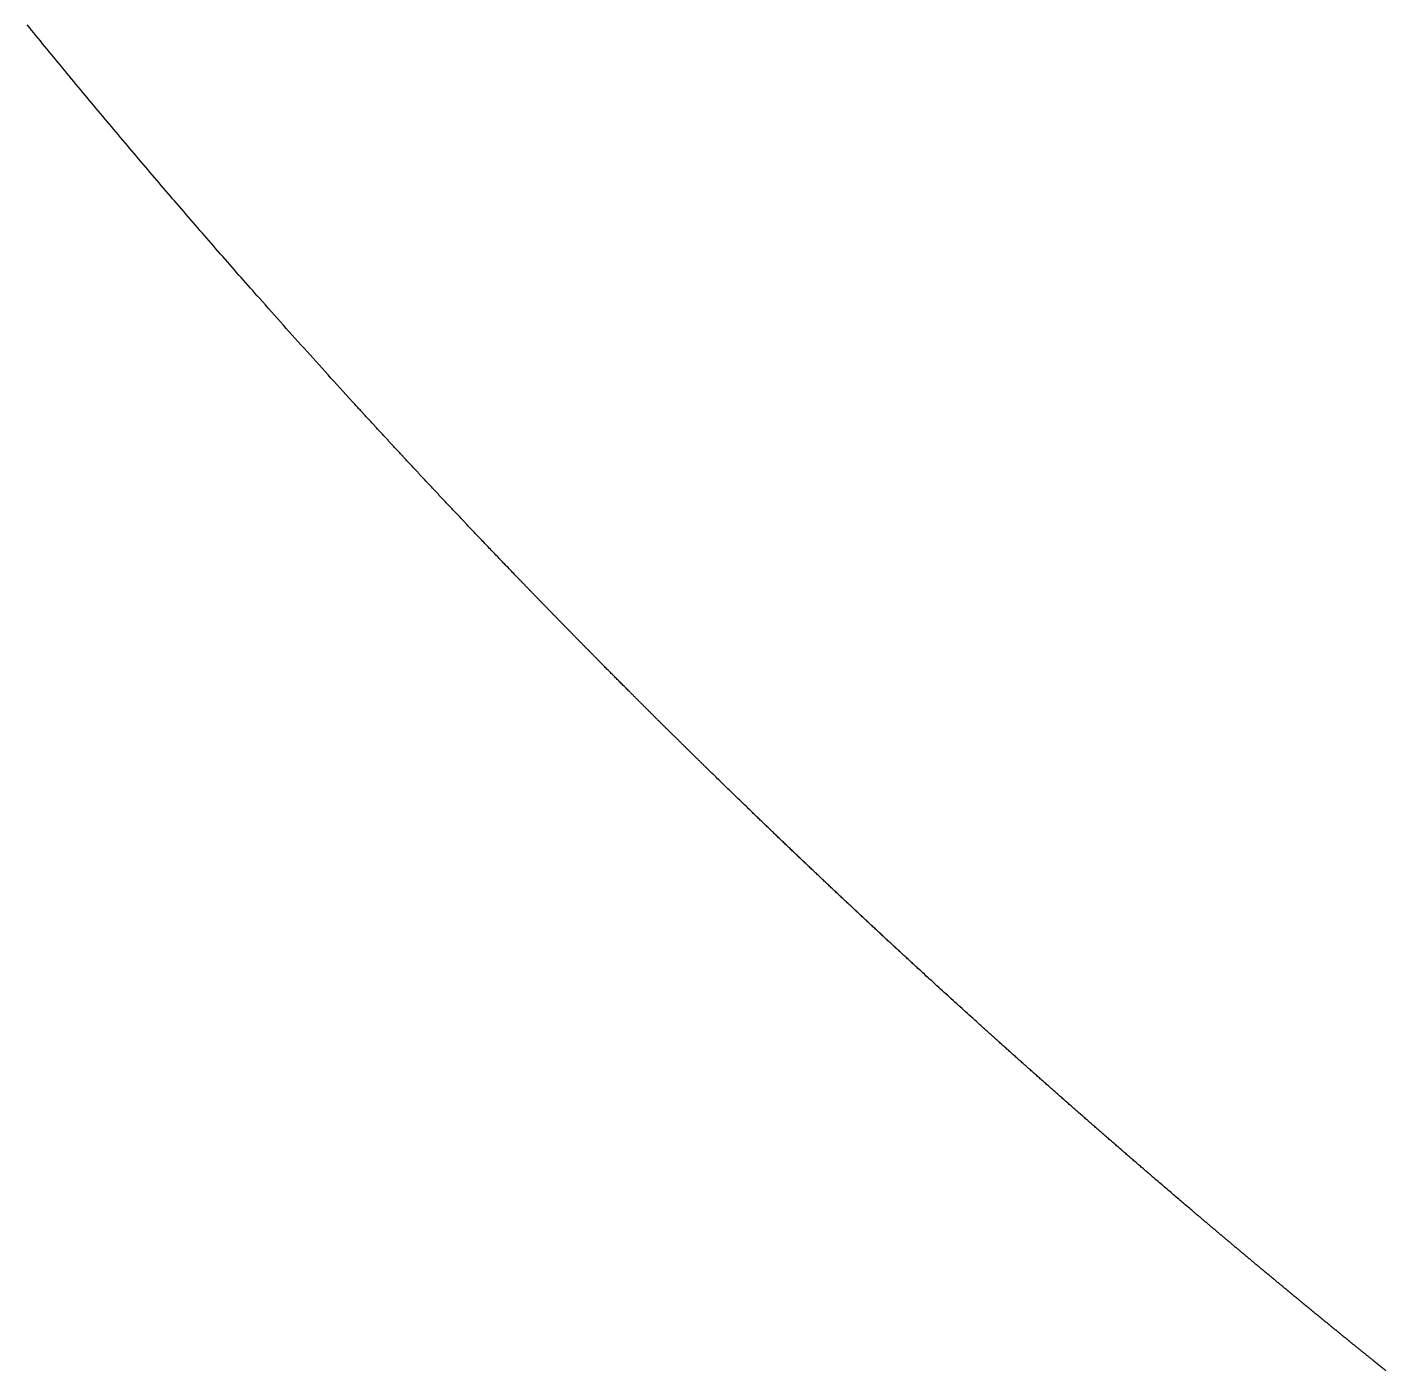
# Model space of a CAD drawing. Header units: millimetres. Extents: x 0 to 2438, y 0 to 1219.
# Drawn here: x 766.053 to 770.296, y 82.233 to 86.429 of the extents above; entities that cross this region are included whole.
import ezdxf

# ---------------------------------------------------------------- set-up
doc = ezdxf.new("R2010")
doc.units = ezdxf.units.MM
doc.layers.add('CUT', color=7, linetype='Continuous')

msp = doc.modelspace()

# ---------------------------------------------------------------- linework, layer by layer
at = {"layer": 'CUT'}
msp.add_lwpolyline([(770.2963, 82.2331), (770.2956, 82.2338), (770.2948, 82.2344), (770.2941, 82.235), (770.2933, 82.2356), (770.2925, 82.2362), (770.2918, 82.2368), (770.291, 82.2374), (770.2903, 82.238), (770.2895, 82.2386), (770.2887, 82.2392), (770.288, 82.2399), (770.2872, 82.2405), (770.2865, 82.2411), (770.2857, 82.2417), (770.285, 82.2423), (770.2842, 82.2429), (770.2834, 82.2435), (770.2827, 82.2441), (770.2819, 82.2447), (770.2812, 82.2454), (770.2804, 82.246), (770.2796, 82.2466), (770.2789, 82.2472), (770.2781, 82.2478), (770.2774, 82.2484), (770.2766, 82.249), (770.2758, 82.2496), (770.2751, 82.2502), (770.2743, 82.2509), (770.2736, 82.2515), (770.2728, 82.2521), (770.2721, 82.2527), (770.2713, 82.2533), (770.2705, 82.2539), (770.2698, 82.2545), (770.269, 82.2551), (770.2683, 82.2558), (770.2675, 82.2564), (770.2667, 82.257), (770.266, 82.2576), (770.2652, 82.2582), (770.2645, 82.2588), (770.2637, 82.2594), (770.2629, 82.26), (770.2622, 82.2606), (770.2614, 82.2612), (770.2607, 82.2619), (770.2599, 82.2625), (770.2592, 82.2631), (770.2584, 82.2637), (770.2576, 82.2644), (770.2568, 82.265), (770.2561, 82.2655), (770.2556, 82.266), (770.255, 82.2665), (770.2542, 82.2671), (770.2531, 82.268), (770.2516, 82.2692), (770.2498, 82.2707), (770.2477, 82.2723), (770.2457, 82.2739), (770.2438, 82.2755), (770.242, 82.277), (770.2402, 82.2784), (770.2384, 82.2799), (770.2366, 82.2814), (770.2347, 82.2828), (770.2329, 82.2843), (770.231, 82.2858), (770.2292, 82.2873), (770.2273, 82.2888), (770.2255, 82.2903), (770.2236, 82.2918), (770.2218, 82.2933), (770.22, 82.2948), (770.2181, 82.2963), (770.2163, 82.2978), (770.2144, 82.2993), (770.2126, 82.3008), (770.2108, 82.3022), (770.2089, 82.3037), (770.2071, 82.3052), (770.2053, 82.3067), (770.2035, 82.3081), (770.2016, 82.3097), (770.1996, 82.3113), (770.1977, 82.3129), (770.1958, 82.3143), (770.1942, 82.3157), (770.1929, 82.3167), (770.1918, 82.3176), (770.1909, 82.3184), (770.1899, 82.3192), (770.1889, 82.32), (770.1878, 82.3209), (770.1867, 82.3218), (770.1856, 82.3227), (770.1845, 82.3236), (770.1834, 82.3244), (770.1823, 82.3253), (770.1813, 82.3262), (770.1802, 82.3271), (770.1791, 82.3279), (770.178, 82.3288), (770.1769, 82.3297), (770.1759, 82.3306), (770.1748, 82.3315), (770.1737, 82.3323), (770.1726, 82.3332), (770.1715, 82.3341), (770.1705, 82.335), (770.1694, 82.3358), (770.1683, 82.3367), (770.1672, 82.3376), (770.1661, 82.3385), (770.1651, 82.3394), (770.164, 82.3402), (770.1629, 82.3411), (770.1618, 82.342), (770.1607, 82.3429), (770.1597, 82.3438), (770.1586, 82.3446), (770.1575, 82.3455), (770.1564, 82.3464), (770.1553, 82.3473), (770.1543, 82.3482), (770.1532, 82.349), (770.1521, 82.3499), (770.151, 82.3508), (770.1499, 82.3517), (770.1489, 82.3526), (770.1478, 82.3534), (770.1467, 82.3543), (770.1456, 82.3552), (770.1445, 82.3561), (770.1435, 82.357), (770.1424, 82.3578), (770.1413, 82.3587), (770.1402, 82.3596), (770.1391, 82.3605), (770.1381, 82.3614), (770.137, 82.3622), (770.1359, 82.3631), (770.1348, 82.364), (770.1337, 82.3649), (770.1327, 82.3658), (770.1316, 82.3666), (770.1305, 82.3675), (770.1294, 82.3684), (770.1284, 82.3693), (770.1273, 82.3702), (770.1262, 82.371), (770.1251, 82.3719), (770.124, 82.3728), (770.123, 82.3737), (770.1219, 82.3746), (770.1208, 82.3755), (770.1197, 82.3763), (770.1186, 82.3772), (770.1176, 82.3781), (770.1165, 82.379), (770.1154, 82.3799), (770.1143, 82.3807), (770.1132, 82.3816), (770.1122, 82.3825), (770.1111, 82.3834), (770.11, 82.3843), (770.1089, 82.3851), (770.1079, 82.386), (770.1068, 82.3869), (770.1057, 82.3878), (770.1046, 82.3887), (770.1036, 82.3896), (770.1025, 82.3904), (770.1014, 82.3913), (770.1003, 82.3922), (770.0992, 82.3931), (770.0982, 82.394), (770.0971, 82.3949), (770.096, 82.3957), (770.0949, 82.3966), (770.0939, 82.3975), (770.0928, 82.3984), (770.0917, 82.3993), (770.0906, 82.4001), (770.0895, 82.401), (770.0885, 82.4019), (770.0874, 82.4028), (770.0863, 82.4037), (770.0852, 82.4046), (770.0842, 82.4054), (770.0831, 82.4063), (770.082, 82.4072), (770.0809, 82.4081), (770.0798, 82.409), (770.0788, 82.4099), (770.0777, 82.4107), (770.0766, 82.4116), (770.0755, 82.4125), (770.0745, 82.4134), (770.0734, 82.4143), (770.0723, 82.4152), (770.0712, 82.416), (770.0702, 82.4169), (770.0691, 82.4178), (770.068, 82.4187), (770.0669, 82.4196), (770.0658, 82.4205), (770.0648, 82.4214), (770.0637, 82.4222), (770.0626, 82.4231), (770.0615, 82.424), (770.0605, 82.4249), (770.0594, 82.4258), (770.0583, 82.4267), (770.0572, 82.4275), (770.0562, 82.4284), (770.0551, 82.4293), (770.054, 82.4302), (770.0529, 82.4311), (770.0518, 82.432), (770.0508, 82.4329), (770.0497, 82.4337), (770.0486, 82.4346), (770.0475, 82.4355), (770.0465, 82.4364), (770.0454, 82.4373), (770.0443, 82.4382), (770.0432, 82.439), (770.0422, 82.4399), (770.0411, 82.4408), (770.04, 82.4417), (770.0389, 82.4426), (770.0379, 82.4435), (770.0368, 82.4444), (770.0357, 82.4452), (770.0346, 82.4461), (770.0335, 82.447), (770.0325, 82.4479), (770.0314, 82.4488), (770.0303, 82.4497), (770.0293, 82.4506), (770.0282, 82.4514), (770.0271, 82.4523), (770.026, 82.4532), (770.0249, 82.4541), (770.0239, 82.455), (770.0228, 82.4559), (770.0217, 82.4568), (770.0207, 82.4576), (770.0196, 82.4585), (770.0185, 82.4594), (770.0174, 82.4603), (770.0164, 82.4612), (770.0153, 82.4621), (770.0142, 82.463), (770.0131, 82.4639), (770.0121, 82.4647), (770.011, 82.4656), (770.0099, 82.4665), (770.0088, 82.4674), (770.0078, 82.4683), (770.0067, 82.4692), (770.0056, 82.4701), (770.0045, 82.471), (770.0034, 82.4718), (770.0024, 82.4727), (770.0013, 82.4736), (770.0002, 82.4745), (769.9992, 82.4754), (769.9981, 82.4763), (769.997, 82.4771), (769.9959, 82.4781), (769.9948, 82.479), (769.9937, 82.4799), (769.9926, 82.4808), (769.9916, 82.4816), (769.9908, 82.4823), (769.9899, 82.4831), (769.9888, 82.484), (769.9873, 82.4852), (769.9854, 82.4867), (769.9832, 82.4886), (769.9808, 82.4906), (769.9783, 82.4926), (769.976, 82.4946), (769.9737, 82.4964), (769.9715, 82.4983), (769.9693, 82.5001), (769.9671, 82.5019), (769.9648, 82.5038), (769.9626, 82.5057), (769.9603, 82.5076), (769.958, 82.5094), (769.9558, 82.5113), (769.9535, 82.5132), (769.9513, 82.515), (769.949, 82.5169), (769.9468, 82.5188), (769.9445, 82.5206), (769.9423, 82.5225), (769.94, 82.5244), (769.9377, 82.5263), (769.9355, 82.5281), (769.9333, 82.53), (769.9311, 82.5318), (769.9288, 82.5336), (769.9266, 82.5355), (769.9242, 82.5375), (769.9218, 82.5395), (769.9194, 82.5415), (769.9172, 82.5434), (769.9152, 82.545), (769.9137, 82.5462), (769.9126, 82.5472), (769.9115, 82.548), (769.9105, 82.5489), (769.9094, 82.5498), (769.9083, 82.5508), (769.907, 82.5518), (769.9058, 82.5528), (769.9046, 82.5538), (769.9034, 82.5548), (769.9023, 82.5558), (769.9011, 82.5567), (769.8999, 82.5577), (769.8988, 82.5587), (769.8976, 82.5597), (769.8964, 82.5607), (769.8952, 82.5616), (769.894, 82.5626), (769.8929, 82.5636), (769.8917, 82.5646), (769.8905, 82.5656), (769.8893, 82.5666), (769.8881, 82.5675), (769.887, 82.5685), (769.8858, 82.5695), (769.8846, 82.5705), (769.8834, 82.5715), (769.8823, 82.5724), (769.8811, 82.5734), (769.8799, 82.5744), (769.8787, 82.5754), (769.8776, 82.5764), (769.8764, 82.5774), (769.8752, 82.5783), (769.874, 82.5793), (769.8728, 82.5803), (769.8717, 82.5813), (769.8705, 82.5823), (769.8693, 82.5833), (769.8681, 82.5842), (769.867, 82.5852), (769.8658, 82.5862), (769.8646, 82.5872), (769.8634, 82.5882), (769.8623, 82.5892), (769.8611, 82.5901), (769.8599, 82.5911), (769.8587, 82.5921), (769.8575, 82.5931), (769.8564, 82.5941), (769.8552, 82.5951), (769.854, 82.5961), (769.8528, 82.597), (769.8517, 82.598), (769.8505, 82.599), (769.8493, 82.6), (769.8481, 82.601), (769.847, 82.602), (769.8458, 82.6029), (769.8446, 82.6039), (769.8434, 82.6049), (769.8423, 82.6059), (769.8411, 82.6069), (769.8399, 82.6079), (769.8387, 82.6089), (769.8376, 82.6098), (769.8364, 82.6108), (769.8352, 82.6118), (769.834, 82.6128), (769.8329, 82.6138), (769.8317, 82.6148), (769.8305, 82.6158), (769.8293, 82.6167), (769.8282, 82.6177), (769.827, 82.6187), (769.8258, 82.6197), (769.8246, 82.6207), (769.8235, 82.6217), (769.8223, 82.6227), (769.8211, 82.6236), (769.8199, 82.6246), (769.8188, 82.6256), (769.8176, 82.6266), (769.8164, 82.6276), (769.8152, 82.6286), (769.8141, 82.6296), (769.8129, 82.6305), (769.8117, 82.6315), (769.8105, 82.6325), (769.8093, 82.6335), (769.8082, 82.6345), (769.807, 82.6355), (769.8058, 82.6365), (769.8047, 82.6375), (769.8035, 82.6384), (769.8023, 82.6394), (769.8011, 82.6404), (769.8, 82.6414), (769.7988, 82.6424), (769.7976, 82.6434), (769.7964, 82.6444), (769.7953, 82.6454), (769.7941, 82.6463), (769.7929, 82.6473), (769.7917, 82.6483), (769.7906, 82.6493), (769.7894, 82.6503), (769.7882, 82.6513), (769.787, 82.6523), (769.7859, 82.6533), (769.7847, 82.6542), (769.7835, 82.6552), (769.7823, 82.6562), (769.7812, 82.6572), (769.78, 82.6582), (769.7788, 82.6592), (769.7776, 82.6602), (769.7765, 82.6612), (769.7753, 82.6622), (769.7741, 82.6631), (769.773, 82.6641), (769.7718, 82.6651), (769.7706, 82.6661), (769.7694, 82.6671), (769.7683, 82.6681), (769.7671, 82.6691), (769.7659, 82.6701), (769.7648, 82.6711), (769.7636, 82.672), (769.7624, 82.673), (769.7612, 82.674), (769.7601, 82.675), (769.7589, 82.676), (769.7577, 82.677), (769.7565, 82.678), (769.7554, 82.679), (769.7542, 82.68), (769.753, 82.681), (769.7518, 82.6819), (769.7507, 82.6829), (769.7495, 82.6839), (769.7483, 82.6849), (769.7472, 82.6859), (769.746, 82.6869), (769.7448, 82.6879), (769.7436, 82.6889), (769.7425, 82.6899), (769.7413, 82.6909), (769.7401, 82.6919), (769.739, 82.6928), (769.7378, 82.6938), (769.7366, 82.6948), (769.7354, 82.6958), (769.7343, 82.6968), (769.7331, 82.6978), (769.7319, 82.6988), (769.7308, 82.6998), (769.7296, 82.7008), (769.7284, 82.7018), (769.7272, 82.7028), (769.7261, 82.7037), (769.7249, 82.7047), (769.7237, 82.7057), (769.7226, 82.7067), (769.7214, 82.7077), (769.7202, 82.7087), (769.719, 82.7097), (769.7179, 82.7107), (769.7167, 82.7117), (769.7155, 82.7127), (769.7144, 82.7137), (769.7132, 82.7147), (769.712, 82.7156), (769.7109, 82.7166), (769.7097, 82.7176), (769.7085, 82.7186), (769.7073, 82.7196), (769.7061, 82.7206), (769.705, 82.7216), (769.7038, 82.7226), (769.7027, 82.7236), (769.7015, 82.7245), (769.7004, 82.7255), (769.6991, 82.7266), (769.6978, 82.7277), (769.6966, 82.7288), (769.6954, 82.7298), (769.6945, 82.7305), (769.6938, 82.7311), (769.693, 82.7318), (769.6918, 82.7328), (769.6898, 82.7345), (769.6866, 82.7372), (769.6826, 82.7406), (769.6781, 82.7444), (769.6736, 82.7483), (769.6693, 82.7519), (769.6653, 82.7554), (769.6613, 82.7587), (769.6574, 82.762), (769.6535, 82.7654), (769.6494, 82.7689), (769.6454, 82.7723), (769.6413, 82.7758), (769.6372, 82.7793), (769.6332, 82.7827), (769.6292, 82.7861), (769.6251, 82.7896), (769.6211, 82.793), (769.6171, 82.7965), (769.613, 82.7999), (769.609, 82.8034), (769.605, 82.8068), (769.6009, 82.8103), (769.5969, 82.8138), (769.5929, 82.8172), (769.5889, 82.8206), (769.5849, 82.824), (769.5809, 82.8275), (769.5768, 82.831), (769.5725, 82.8346), (769.5683, 82.8382), (769.5643, 82.8417), (769.5607, 82.8448), (769.5574, 82.8476), (769.5546, 82.8501), (769.5519, 82.8524), (769.5492, 82.8547), (769.5464, 82.857), (769.5436, 82.8595), (769.5407, 82.862), (769.5378, 82.8645), (769.5349, 82.867), (769.532, 82.8695), (769.5292, 82.8719), (769.5263, 82.8744), (769.5235, 82.8768), (769.5206, 82.8793), (769.5178, 82.8817), (769.5149, 82.8842), (769.5121, 82.8867), (769.5092, 82.8891), (769.5063, 82.8916), (769.5035, 82.8941), (769.5006, 82.8965), (769.4978, 82.899), (769.4949, 82.9015), (769.4921, 82.9039), (769.4892, 82.9064), (769.4864, 82.9089), (769.4835, 82.9113), (769.4807, 82.9138), (769.4778, 82.9163), (769.475, 82.9187), (769.4721, 82.9212), (769.4693, 82.9237), (769.4664, 82.9262), (769.4636, 82.9286), (769.4607, 82.9311), (769.4579, 82.9336), (769.455, 82.936), (769.4522, 82.9385), (769.4493, 82.941), (769.4465, 82.9435), (769.4436, 82.9459), (769.4408, 82.9484), (769.4379, 82.9509), (769.4351, 82.9534), (769.4322, 82.9558), (769.4294, 82.9583), (769.4265, 82.9608), (769.4237, 82.9633), (769.4208, 82.9657), (769.418, 82.9682), (769.4152, 82.9707), (769.4123, 82.9732), (769.4095, 82.9756), (769.4066, 82.9781), (769.4038, 82.9806), (769.4009, 82.9831), (769.3981, 82.9856), (769.3952, 82.988), (769.3924, 82.9905), (769.3896, 82.993), (769.3867, 82.9955), (769.3839, 82.998), (769.381, 83.0004), (769.3782, 83.0029), (769.3754, 83.0054), (769.3725, 83.0079), (769.3697, 83.0104), (769.3668, 83.0129), (769.364, 83.0153), (769.3612, 83.0178), (769.3583, 83.0203), (769.3555, 83.0228), (769.3526, 83.0253), (769.3498, 83.0278), (769.347, 83.0302), (769.3441, 83.0327), (769.3413, 83.0352), (769.3385, 83.0377), (769.3356, 83.0402), (769.3328, 83.0427), (769.3299, 83.0452), (769.3271, 83.0477), (769.3243, 83.0501), (769.3214, 83.0526), (769.3186, 83.0551), (769.3158, 83.0576), (769.3129, 83.0601), (769.3101, 83.0626), (769.3073, 83.0651), (769.3044, 83.0676), (769.3016, 83.0701), (769.2988, 83.0726), (769.2959, 83.0751), (769.2931, 83.0775), (769.2903, 83.08), (769.2875, 83.0825), (769.2846, 83.085), (769.2818, 83.0875), (769.279, 83.09), (769.2761, 83.0925), (769.2733, 83.095), (769.2705, 83.0975), (769.2676, 83.1), (769.2648, 83.1025), (769.262, 83.105), (769.2592, 83.1075), (769.2563, 83.11), (769.2535, 83.1125), (769.2507, 83.115), (769.2479, 83.1175), (769.245, 83.12), (769.2422, 83.1225), (769.2394, 83.125), (769.2366, 83.1275), (769.2337, 83.13), (769.2309, 83.1325), (769.2281, 83.135), (769.2253, 83.1375), (769.2224, 83.14), (769.2196, 83.1425), (769.2168, 83.145), (769.214, 83.1475), (769.2111, 83.15), (769.2083, 83.1525), (769.2055, 83.155), (769.2027, 83.1575), (769.1999, 83.16), (769.197, 83.1625), (769.1942, 83.165), (769.1914, 83.1675), (769.1886, 83.17), (769.1858, 83.1725), (769.1829, 83.175), (769.1801, 83.1775), (769.1773, 83.1801), (769.1745, 83.1826), (769.1717, 83.1851), (769.1689, 83.1876), (769.166, 83.1901), (769.1632, 83.1926), (769.1604, 83.1951), (769.1576, 83.1976), (769.1548, 83.2001), (769.152, 83.2026), (769.1491, 83.2052), (769.1463, 83.2077), (769.1435, 83.2102), (769.1407, 83.2127), (769.1379, 83.2152), (769.1351, 83.2177), (769.1322, 83.2202), (769.1294, 83.2227), (769.1266, 83.2253), (769.1238, 83.2278), (769.121, 83.2303), (769.1182, 83.2328), (769.1154, 83.2353), (769.1126, 83.2378), (769.1098, 83.2403), (769.107, 83.2429), (769.1041, 83.2454), (769.1013, 83.2479), (769.0985, 83.2504), (769.0957, 83.2529), (769.0929, 83.2555), (769.0901, 83.258), (769.0873, 83.2605), (769.0845, 83.263), (769.0817, 83.2655), (769.0789, 83.2681), (769.0761, 83.2706), (769.0733, 83.2731), (769.0705, 83.2756), (769.0677, 83.2781), (769.0648, 83.2807), (769.062, 83.2832), (769.0592, 83.2857), (769.0564, 83.2882), (769.0536, 83.2908), (769.0508, 83.2933), (769.048, 83.2958), (769.0453, 83.2983), (769.0425, 83.3008), (769.0396, 83.3034), (769.0367, 83.306), (769.0338, 83.3086), (769.031, 83.3112), (769.0284, 83.3135), (769.0261, 83.3156), (769.0237, 83.3177), (769.0209, 83.3203), (769.0172, 83.3236), (769.0125, 83.3279), (769.0069, 83.3329), (769.0009, 83.3384), (768.9948, 83.3439), (768.989, 83.3491), (768.9833, 83.3542), (768.9779, 83.3592), (768.9724, 83.3641), (768.9669, 83.3692), (768.9613, 83.3742), (768.9556, 83.3793), (768.95, 83.3845), (768.9444, 83.3896), (768.9388, 83.3946), (768.9332, 83.3997), (768.9277, 83.4048), (768.9221, 83.4099), (768.9165, 83.4149), (768.9109, 83.42), (768.9053, 83.4252), (768.8997, 83.4303), (768.8941, 83.4354), (768.8885, 83.4405), (768.883, 83.4455), (768.8776, 83.4505), (768.8721, 83.4555), (768.8665, 83.4606), (768.8607, 83.4659), (768.8547, 83.4715), (768.8487, 83.477), (768.8432, 83.482), (768.8385, 83.4864), (768.8348, 83.4897), (768.832, 83.4923), (768.8296, 83.4945), (768.8273, 83.4966), (768.8247, 83.499), (768.822, 83.5015), (768.8191, 83.5042), (768.8162, 83.5068), (768.8133, 83.5095), (768.8105, 83.512), (768.8078, 83.5146), (768.805, 83.5171), (768.8023, 83.5196), (768.7995, 83.5222), (768.7967, 83.5248), (768.7939, 83.5274), (768.7911, 83.5299), (768.7884, 83.5325), (768.7856, 83.5351), (768.7828, 83.5376), (768.78, 83.5402), (768.7772, 83.5427), (768.7745, 83.5453), (768.7717, 83.5479), (768.7689, 83.5504), (768.7661, 83.553), (768.7633, 83.5556), (768.7606, 83.5582), (768.7578, 83.5607), (768.755, 83.5633), (768.7522, 83.5659), (768.7495, 83.5684), (768.7467, 83.571), (768.7439, 83.5736), (768.7411, 83.5761), (768.7384, 83.5787), (768.7356, 83.5813), (768.7328, 83.5839), (768.73, 83.5864), (768.7273, 83.589), (768.7245, 83.5916), (768.7217, 83.5942), (768.7189, 83.5967), (768.7162, 83.5993), (768.7134, 83.6019), (768.7106, 83.6045), (768.7079, 83.607), (768.7051, 83.6096), (768.7023, 83.6122), (768.6996, 83.6148), (768.6968, 83.6173), (768.694, 83.6199), (768.6912, 83.6225), (768.6885, 83.6251), (768.6857, 83.6276), (768.6829, 83.6302), (768.6802, 83.6328), (768.6774, 83.6354), (768.6746, 83.638), (768.6719, 83.6405), (768.6691, 83.6431), (768.6663, 83.6457), (768.6636, 83.6483), (768.6608, 83.6509), (768.658, 83.6534), (768.6553, 83.656), (768.6525, 83.6586), (768.6498, 83.6612), (768.647, 83.6638), (768.6442, 83.6664), (768.6415, 83.6689), (768.6387, 83.6715), (768.6359, 83.6741), (768.6332, 83.6767), (768.6304, 83.6793), (768.6277, 83.6819), (768.6249, 83.6845), (768.6221, 83.687), (768.6194, 83.6896), (768.6166, 83.6922), (768.6139, 83.6948), (768.6111, 83.6974), (768.6083, 83.7), (768.6056, 83.7026), (768.6028, 83.7052), (768.6001, 83.7078), (768.5973, 83.7103), (768.5945, 83.7129), (768.5918, 83.7155), (768.589, 83.7181), (768.5863, 83.7207), (768.5835, 83.7233), (768.5808, 83.7259), (768.578, 83.7285), (768.5753, 83.7311), (768.5725, 83.7337), (768.5697, 83.7363), (768.567, 83.7389), (768.5642, 83.7414), (768.5615, 83.744), (768.5587, 83.7466), (768.556, 83.7492), (768.5532, 83.7518), (768.5505, 83.7544), (768.5477, 83.757), (768.545, 83.7596), (768.5422, 83.7622), (768.5395, 83.7648), (768.5367, 83.7674), (768.534, 83.77), (768.5312, 83.7726), (768.5285, 83.7752), (768.5257, 83.7778), (768.523, 83.7804), (768.5202, 83.783), (768.5175, 83.7856), (768.5147, 83.7882), (768.512, 83.7908), (768.5092, 83.7934), (768.5065, 83.796), (768.5037, 83.7986), (768.501, 83.8012), (768.4983, 83.8038), (768.4955, 83.8064), (768.4928, 83.809), (768.49, 83.8116), (768.4873, 83.8142), (768.4845, 83.8168), (768.4818, 83.8194), (768.479, 83.822), (768.4763, 83.8247), (768.4736, 83.8273), (768.4708, 83.8299), (768.4681, 83.8325), (768.4653, 83.8351), (768.4626, 83.8377), (768.4599, 83.8403), (768.4571, 83.8429), (768.4544, 83.8455), (768.4516, 83.8481), (768.4489, 83.8507), (768.4462, 83.8533), (768.4434, 83.8559), (768.4407, 83.8586), (768.4379, 83.8612), (768.4352, 83.8638), (768.4325, 83.8664), (768.4297, 83.869), (768.427, 83.8716), (768.4243, 83.8742), (768.4215, 83.8768), (768.4188, 83.8795), (768.4161, 83.8821), (768.4133, 83.8847), (768.4106, 83.8873), (768.4079, 83.8899), (768.4051, 83.8925), (768.4024, 83.8951), (768.3997, 83.8978), (768.3969, 83.9004), (768.3942, 83.903), (768.3915, 83.9056), (768.3887, 83.9082), (768.386, 83.9108), (768.3833, 83.9135), (768.3805, 83.9161), (768.3778, 83.9187), (768.3751, 83.9213), (768.3723, 83.9239), (768.3696, 83.9266), (768.3669, 83.9292), (768.3641, 83.9318), (768.3614, 83.9344), (768.3587, 83.937), (768.356, 83.9397), (768.3532, 83.9423), (768.3505, 83.9449), (768.3478, 83.9475), (768.3451, 83.9502), (768.3423, 83.9528), (768.3396, 83.9554), (768.3369, 83.958), (768.3342, 83.9606), (768.3314, 83.9633), (768.3287, 83.9659), (768.3259, 83.9686), (768.3232, 83.9712), (768.3205, 83.9738), (768.318, 83.9762), (768.3155, 83.9786), (768.3128, 83.9813), (768.3097, 83.9843), (768.306, 83.9878), (768.302, 83.9917), (768.2978, 83.9958), (768.2935, 83.9999), (768.2894, 84.0039), (768.2853, 84.0078), (768.2813, 84.0117), (768.2774, 84.0155), (768.2734, 84.0194), (768.2693, 84.0233), (768.2653, 84.0272), (768.2612, 84.0311), (768.2572, 84.035), (768.2532, 84.039), (768.2491, 84.0429), (768.2451, 84.0468), (768.2411, 84.0507), (768.2371, 84.0546), (768.2331, 84.0585), (768.229, 84.0624), (768.225, 84.0664), (768.2209, 84.0703), (768.2169, 84.0742), (768.2129, 84.0781), (768.209, 84.0819), (768.2051, 84.0857), (768.2011, 84.0896), (768.1969, 84.0938), (768.1924, 84.0981), (768.188, 84.1025), (768.184, 84.1064), (768.1808, 84.1095), (768.1786, 84.1116), (768.1773, 84.1129), (768.1764, 84.1138), (768.1755, 84.1146), (768.1745, 84.1157), (768.1732, 84.1169), (768.1717, 84.1183), (768.1703, 84.1197), (768.1689, 84.1211), (768.1676, 84.1223), (768.1664, 84.1236), (768.1651, 84.1248), (768.1638, 84.1261), (768.1625, 84.1274), (768.1612, 84.1287), (768.1598, 84.13), (768.1585, 84.1313), (768.1572, 84.1325), (768.1559, 84.1338), (768.1546, 84.1351), (768.1533, 84.1364), (768.152, 84.1377), (768.1507, 84.1389), (768.1494, 84.1402), (768.1481, 84.1415), (768.1468, 84.1428), (768.1455, 84.1441), (768.1441, 84.1454), (768.1428, 84.1466), (768.1415, 84.1479), (768.1402, 84.1492), (768.1389, 84.1505), (768.1376, 84.1518), (768.1363, 84.1531), (768.135, 84.1543), (768.1337, 84.1556), (768.1324, 84.1569), (768.1311, 84.1582), (768.1298, 84.1595), (768.1285, 84.1608), (768.1272, 84.162), (768.1259, 84.1633), (768.1245, 84.1646), (768.1232, 84.1659), (768.1219, 84.1672), (768.1206, 84.1685), (768.1193, 84.1697), (768.118, 84.171), (768.1167, 84.1723), (768.1154, 84.1736), (768.1141, 84.1749), (768.1128, 84.1762), (768.1115, 84.1774), (768.1102, 84.1787), (768.1089, 84.18), (768.1076, 84.1813), (768.1063, 84.1826), (768.105, 84.1839), (768.1037, 84.1852), (768.1024, 84.1864), (768.101, 84.1877), (768.0997, 84.189), (768.0984, 84.1903), (768.0971, 84.1916), (768.0958, 84.1929), (768.0945, 84.1942), (768.0932, 84.1954), (768.0919, 84.1967), (768.0906, 84.198), (768.0893, 84.1993), (768.088, 84.2006), (768.0867, 84.2019), (768.0854, 84.2032), (768.0841, 84.2044), (768.0828, 84.2057), (768.0815, 84.207), (768.0802, 84.2083), (768.0789, 84.2096), (768.0776, 84.2109), (768.0763, 84.2122), (768.075, 84.2135), (768.0737, 84.2147), (768.0724, 84.216), (768.0711, 84.2173), (768.0697, 84.2186), (768.0685, 84.2199), (768.0672, 84.2212), (768.0659, 84.2225), (768.0645, 84.2238), (768.0632, 84.225), (768.0619, 84.2263), (768.0606, 84.2276), (768.0593, 84.2289), (768.058, 84.2302), (768.0567, 84.2315), (768.0554, 84.2328), (768.0541, 84.2341), (768.0528, 84.2353), (768.0515, 84.2366), (768.0502, 84.2379), (768.0489, 84.2392), (768.0476, 84.2405), (768.0463, 84.2418), (768.045, 84.2431), (768.0437, 84.2444), (768.0424, 84.2457), (768.0411, 84.2469), (768.0398, 84.2482), (768.0385, 84.2495), (768.0372, 84.2508), (768.0359, 84.2521), (768.0346, 84.2534), (768.0333, 84.2547), (768.032, 84.256), (768.0307, 84.2573), (768.0294, 84.2586), (768.0281, 84.2598), (768.0268, 84.2611), (768.0255, 84.2624), (768.0242, 84.2637), (768.0229, 84.265), (768.0216, 84.2663), (768.0203, 84.2676), (768.019, 84.2689), (768.0177, 84.2702), (768.0164, 84.2715), (768.0151, 84.2728), (768.0138, 84.274), (768.0125, 84.2753), (768.0112, 84.2766), (768.0099, 84.2779), (768.0086, 84.2792), (768.0073, 84.2805), (768.006, 84.2818), (768.0047, 84.2831), (768.0034, 84.2844), (768.0021, 84.2857), (768.0008, 84.287), (767.9995, 84.2882), (767.9982, 84.2895), (767.9969, 84.2908), (767.9956, 84.2921), (767.9943, 84.2934), (767.993, 84.2947), (767.9917, 84.296), (767.9904, 84.2973), (767.9891, 84.2986), (767.9878, 84.2999), (767.9865, 84.3012), (767.9853, 84.3025), (767.984, 84.3038), (767.9827, 84.305), (767.9814, 84.3063), (767.9801, 84.3076), (767.9788, 84.3089), (767.9775, 84.3102), (767.9762, 84.3115), (767.9749, 84.3128), (767.9736, 84.3141), (767.9723, 84.3154), (767.971, 84.3167), (767.9697, 84.318), (767.9684, 84.3193), (767.9671, 84.3206), (767.9658, 84.3219), (767.9645, 84.3232), (767.9632, 84.3245), (767.9619, 84.3257), (767.9606, 84.327), (767.9593, 84.3283), (767.958, 84.3296), (767.9567, 84.3309), (767.9554, 84.3322), (767.9541, 84.3335), (767.9528, 84.3348), (767.9515, 84.3361), (767.9502, 84.3374), (767.9489, 84.3387), (767.9477, 84.34), (767.9464, 84.3413), (767.9451, 84.3426), (767.9438, 84.3438), (767.9425, 84.3451), (767.9412, 84.3465), (767.9398, 84.3478), (767.9385, 84.3492), (767.9372, 84.3505), (767.936, 84.3517), (767.9349, 84.3527), (767.9339, 84.3538), (767.9325, 84.3551), (767.9308, 84.3568), (767.9286, 84.3591), (767.9259, 84.3618), (767.923, 84.3647), (767.9201, 84.3676), (767.9172, 84.3705), (767.9145, 84.3732), (767.9119, 84.3758), (767.9093, 84.3784), (767.9066, 84.3811), (767.9039, 84.3838), (767.9012, 84.3865), (767.8985, 84.3893), (767.8958, 84.392), (767.8931, 84.3947), (767.8904, 84.3974), (767.8878, 84.4001), (767.8851, 84.4028), (767.8824, 84.4055), (767.8797, 84.4082), (767.877, 84.4109), (767.8743, 84.4136), (767.8716, 84.4163), (767.8689, 84.419), (767.8663, 84.4217), (767.8636, 84.4244), (767.861, 84.427), (767.8583, 84.4297), (767.8555, 84.4326), (767.8526, 84.4355), (767.8497, 84.4384), (767.8471, 84.4411), (767.8448, 84.4434), (767.843, 84.4452), (767.8416, 84.4466), (767.8404, 84.4479), (767.8392, 84.449), (767.8379, 84.4503), (767.8365, 84.4518), (767.8351, 84.4532), (767.8336, 84.4547), (767.8322, 84.4561), (767.8308, 84.4575), (767.8294, 84.4589), (767.8281, 84.4603), (767.8267, 84.4617), (767.8253, 84.4631), (767.8239, 84.4646), (767.8225, 84.466), (767.8211, 84.4674), (767.8197, 84.4688), (767.8183, 84.4702), (767.8169, 84.4716), (767.8155, 84.473), (767.8141, 84.4744), (767.8127, 84.4758), (767.8113, 84.4773), (767.8099, 84.4787), (767.8086, 84.4801), (767.8072, 84.4815), (767.8058, 84.4829), (767.8044, 84.4843), (767.803, 84.4857), (767.8016, 84.4871), (767.8002, 84.4886), (767.7988, 84.49), (767.7974, 84.4914), (767.796, 84.4928), (767.7946, 84.4942), (767.7932, 84.4956), (767.7919, 84.497), (767.7905, 84.4984), (767.7891, 84.4999), (767.7877, 84.5013), (767.7863, 84.5027), (767.7849, 84.5041), (767.7835, 84.5055), (767.7821, 84.5069), (767.7807, 84.5083), (767.7793, 84.5097), (767.7779, 84.5112), (767.7766, 84.5126), (767.7752, 84.514), (767.7738, 84.5154), (767.7724, 84.5168), (767.771, 84.5182), (767.7696, 84.5196), (767.7682, 84.5211), (767.7668, 84.5225), (767.7654, 84.5239), (767.764, 84.5253), (767.7627, 84.5267), (767.7613, 84.5281), (767.7599, 84.5296), (767.7585, 84.531), (767.7571, 84.5324), (767.7557, 84.5338), (767.7543, 84.5352), (767.7529, 84.5366), (767.7516, 84.538), (767.7502, 84.5395), (767.7488, 84.5409), (767.7474, 84.5423), (767.746, 84.5437), (767.7446, 84.5451), (767.7432, 84.5465), (767.7418, 84.548), (767.7405, 84.5494), (767.7391, 84.5508), (767.7377, 84.5522), (767.7363, 84.5536), (767.7349, 84.555), (767.7335, 84.5565), (767.7321, 84.5579), (767.7307, 84.5593), (767.7294, 84.5607), (767.728, 84.5621), (767.7266, 84.5635), (767.7252, 84.565), (767.7238, 84.5664), (767.7224, 84.5678), (767.721, 84.5692), (767.7197, 84.5706), (767.7183, 84.5721), (767.7169, 84.5735), (767.7155, 84.5749), (767.7141, 84.5763), (767.7127, 84.5777), (767.7113, 84.5791), (767.71, 84.5806), (767.7086, 84.582), (767.7072, 84.5834), (767.7058, 84.5848), (767.7044, 84.5862), (767.703, 84.5877), (767.7016, 84.5891), (767.7003, 84.5905), (767.6989, 84.5919), (767.6975, 84.5933), (767.6961, 84.5948), (767.6947, 84.5962), (767.6933, 84.5976), (767.692, 84.599), (767.6906, 84.6004), (767.6892, 84.6019), (767.6878, 84.6033), (767.6864, 84.6047), (767.685, 84.6061), (767.6837, 84.6075), (767.6823, 84.609), (767.6809, 84.6104), (767.6795, 84.6118), (767.6781, 84.6132), (767.6767, 84.6146), (767.6754, 84.6161), (767.674, 84.6175), (767.6726, 84.6189), (767.6712, 84.6203), (767.6698, 84.6217), (767.6684, 84.6232), (767.6671, 84.6246), (767.6657, 84.626), (767.6643, 84.6274), (767.6629, 84.6289), (767.6615, 84.6303), (767.6602, 84.6317), (767.6588, 84.6331), (767.6574, 84.6345), (767.656, 84.636), (767.6546, 84.6374), (767.6533, 84.6388), (767.6519, 84.6402), (767.6505, 84.6417), (767.6491, 84.6431), (767.6477, 84.6445), (767.6463, 84.6459), (767.645, 84.6473), (767.6436, 84.6488), (767.6422, 84.6502), (767.6408, 84.6516), (767.6394, 84.653), (767.6381, 84.6545), (767.6367, 84.6559), (767.6353, 84.6573), (767.6339, 84.6587), (767.6325, 84.6602), (767.6312, 84.6616), (767.6298, 84.663), (767.6284, 84.6644), (767.627, 84.6659), (767.6257, 84.6673), (767.6243, 84.6687), (767.6229, 84.6701), (767.6215, 84.6716), (767.6201, 84.673), (767.6188, 84.6744), (767.6174, 84.6758), (767.616, 84.6773), (767.6146, 84.6787), (767.6132, 84.6801), (767.6119, 84.6815), (767.6105, 84.683), (767.6091, 84.6844), (767.6077, 84.6858), (767.6064, 84.6872), (767.605, 84.6887), (767.6036, 84.6901), (767.6022, 84.6915), (767.6008, 84.6929), (767.5995, 84.6944), (767.5981, 84.6958), (767.5967, 84.6972), (767.5953, 84.6987), (767.594, 84.7001), (767.5926, 84.7015), (767.5913, 84.7029), (767.5898, 84.7044), (767.5883, 84.7059), (767.5869, 84.7074), (767.5855, 84.7088), (767.5843, 84.7101), (767.5833, 84.7111), (767.5822, 84.7122), (767.5808, 84.7137), (767.5788, 84.7158), (767.576, 84.7187), (767.5726, 84.7223), (767.5688, 84.7262), (767.565, 84.7301), (767.5614, 84.7339), (767.5579, 84.7375), (767.5546, 84.741), (767.5512, 84.7445), (767.5478, 84.748), (767.5444, 84.7516), (767.5409, 84.7552), (767.5374, 84.7588), (767.534, 84.7624), (767.5305, 84.766), (767.5271, 84.7696), (767.5237, 84.7732), (767.5202, 84.7768), (767.5168, 84.7804), (767.5133, 84.784), (767.5099, 84.7876), (767.5064, 84.7912), (767.503, 84.7948), (767.4995, 84.7984), (767.4961, 84.802), (767.4928, 84.8055), (767.4894, 84.809), (767.4859, 84.8126), (767.4824, 84.8164), (767.4787, 84.8202), (767.4751, 84.824), (767.4717, 84.8276), (767.4686, 84.8308), (767.4662, 84.8334), (767.4641, 84.8356), (767.4622, 84.8375), (767.4604, 84.8394), (767.4584, 84.8415), (767.4564, 84.8437), (767.4543, 84.8459), (767.4521, 84.8481), (767.45, 84.8503), (767.448, 84.8525), (767.4459, 84.8546), (767.4439, 84.8568), (767.4418, 84.859), (767.4398, 84.8611), (767.4377, 84.8633), (767.4356, 84.8655), (767.4336, 84.8677), (767.4315, 84.8698), (767.4295, 84.872), (767.4274, 84.8742), (767.4253, 84.8763), (767.4233, 84.8785), (767.4212, 84.8807), (767.4192, 84.8829), (767.4171, 84.885), (767.415, 84.8872), (767.413, 84.8894), (767.4109, 84.8916), (767.4089, 84.8937), (767.4068, 84.8959), (767.4047, 84.8981), (767.4027, 84.9002), (767.4006, 84.9024), (767.3986, 84.9046), (767.3965, 84.9068), (767.3945, 84.9089), (767.3924, 84.9111), (767.3903, 84.9133), (767.3883, 84.9155), (767.3862, 84.9177), (767.3842, 84.9198), (767.3821, 84.922), (767.3801, 84.9242), (767.378, 84.9264), (767.3759, 84.9285), (767.3739, 84.9307), (767.3718, 84.9329), (767.3698, 84.9351), (767.3677, 84.9372), (767.3657, 84.9394), (767.3636, 84.9416), (767.3616, 84.9438), (767.3595, 84.946), (767.3575, 84.9481), (767.3554, 84.9503), (767.3534, 84.9525), (767.3513, 84.9547), (767.3493, 84.9569), (767.3472, 84.959), (767.3451, 84.9612), (767.3431, 84.9634), (767.341, 84.9656), (767.339, 84.9678), (767.337, 84.9699), (767.3349, 84.9721), (767.3328, 84.9743), (767.3308, 84.9765), (767.3288, 84.9787), (767.3267, 84.9809), (767.3247, 84.983), (767.3226, 84.9852), (767.3206, 84.9874), (767.3185, 84.9896), (767.3165, 84.9918), (767.3144, 84.994), (767.3124, 84.9961), (767.3103, 84.9983), (767.3083, 85.0005), (767.3062, 85.0027), (767.3042, 85.0049), (767.3021, 85.0071), (767.3001, 85.0092), (767.298, 85.0114), (767.296, 85.0136), (767.2939, 85.0158), (767.2919, 85.018), (767.2899, 85.0202), (767.2878, 85.0224), (767.2858, 85.0246), (767.2837, 85.0267), (767.2817, 85.0289), (767.2796, 85.0311), (767.2776, 85.0333), (767.2755, 85.0355), (767.2735, 85.0377), (767.2715, 85.0399), (767.2694, 85.0421), (767.2674, 85.0442), (767.2653, 85.0464), (767.2633, 85.0486), (767.2612, 85.0508), (767.2592, 85.053), (767.2572, 85.0552), (767.2551, 85.0574), (767.2531, 85.0596), (767.251, 85.0618), (767.249, 85.064), (767.247, 85.0661), (767.2449, 85.0683), (767.2429, 85.0705), (767.2408, 85.0727), (767.2388, 85.0749), (767.2368, 85.0771), (767.2347, 85.0793), (767.2327, 85.0815), (767.2306, 85.0837), (767.2286, 85.0859), (767.2266, 85.0881), (767.2245, 85.0903), (767.2225, 85.0925), (767.2204, 85.0946), (767.2184, 85.0968), (767.2164, 85.099), (767.2143, 85.1012), (767.2123, 85.1034), (767.2103, 85.1056), (767.2082, 85.1078), (767.2062, 85.11), (767.2042, 85.1122), (767.2021, 85.1144), (767.2001, 85.1166), (767.1981, 85.1188), (767.196, 85.121), (767.194, 85.1232), (767.192, 85.1254), (767.1899, 85.1276), (767.1879, 85.1298), (767.1859, 85.132), (767.1838, 85.1342), (767.1818, 85.1364), (767.1798, 85.1386), (767.1777, 85.1408), (767.1757, 85.143), (767.1737, 85.1452), (767.1716, 85.1474), (767.1696, 85.1496), (767.1676, 85.1518), (767.1655, 85.154), (767.1635, 85.1562), (767.1615, 85.1584), (767.1594, 85.1606), (767.1574, 85.1628), (767.1554, 85.165), (767.1533, 85.1672), (767.1513, 85.1694), (767.1493, 85.1716), (767.1473, 85.1738), (767.1452, 85.176), (767.1432, 85.1782), (767.1412, 85.1804), (767.1391, 85.1826), (767.1371, 85.1848), (767.1351, 85.187), (767.1331, 85.1892), (767.131, 85.1914), (767.129, 85.1936), (767.127, 85.1958), (767.125, 85.198), (767.1229, 85.2002), (767.1209, 85.2024), (767.1189, 85.2046), (767.1168, 85.2068), (767.1148, 85.209), (767.1128, 85.2112), (767.1108, 85.2134), (767.1088, 85.2156), (767.1067, 85.2179), (767.1047, 85.2201), (767.1026, 85.2223), (767.1007, 85.2245), (767.0987, 85.2266), (767.0968, 85.2287), (767.0948, 85.2309), (767.0926, 85.2333), (767.0902, 85.2359), (767.0879, 85.2384), (767.0859, 85.2406), (767.0845, 85.2421), (767.0837, 85.243), (767.0828, 85.244), (767.0807, 85.2463), (767.0764, 85.251), (767.0693, 85.2588), (767.06, 85.2689), (767.0496, 85.2804), (767.039, 85.292), (767.029, 85.3029), (767.0197, 85.3132), (767.0106, 85.3232), (767.0016, 85.3331), (766.9924, 85.3432), (766.9831, 85.3535), (766.9737, 85.3638), (766.9643, 85.3742), (766.955, 85.3846), (766.9457, 85.3949), (766.9364, 85.4052), (766.9272, 85.4155), (766.9179, 85.4258), (766.9086, 85.4361), (766.8993, 85.4464), (766.89, 85.4568), (766.8808, 85.4672), (766.8715, 85.4775), (766.8622, 85.4879), (766.853, 85.4982), (766.8439, 85.5084), (766.8347, 85.5187), (766.8255, 85.5291), (766.8161, 85.5396), (766.8065, 85.5504), (766.797, 85.5611), (766.7878, 85.5715), (766.7792, 85.5812), (766.7714, 85.59), (766.7642, 85.5982), (766.7572, 85.606), (766.7504, 85.6138), (766.7433, 85.6218), (766.7361, 85.63), (766.7289, 85.6382), (766.7216, 85.6465), (766.7143, 85.6547), (766.7071, 85.6629), (766.7, 85.6711), (766.6928, 85.6792), (766.6857, 85.6874), (766.6785, 85.6956), (766.6713, 85.7038), (766.6641, 85.712), (766.657, 85.7202), (766.6498, 85.7284), (766.6426, 85.7366), (766.6355, 85.7448), (766.6283, 85.753), (766.6212, 85.7612), (766.614, 85.7694), (766.6069, 85.7777), (766.5997, 85.7859), (766.5926, 85.7941), (766.5855, 85.8023), (766.5783, 85.8106), (766.5712, 85.8188), (766.5641, 85.827), (766.557, 85.8353), (766.5498, 85.8435), (766.5427, 85.8518), (766.5356, 85.86), (766.5285, 85.8683), (766.5214, 85.8765), (766.5143, 85.8848), (766.5072, 85.893), (766.5001, 85.9013), (766.493, 85.9096), (766.4859, 85.9178), (766.4789, 85.9261), (766.4718, 85.9344), (766.4647, 85.9427), (766.4576, 85.9509), (766.4505, 85.9592), (766.4435, 85.9675), (766.4364, 85.9758), (766.4293, 85.9841), (766.4223, 85.9924), (766.4152, 86.0007), (766.4082, 86.009), (766.4011, 86.0173), (766.3941, 86.0256), (766.387, 86.0339), (766.38, 86.0422), (766.373, 86.0505), (766.3659, 86.0588), (766.3589, 86.0672), (766.3519, 86.0755), (766.3449, 86.0838), (766.3378, 86.0921), (766.3308, 86.1005), (766.3238, 86.1088), (766.3168, 86.1171), (766.3098, 86.1255), (766.3028, 86.1338), (766.2958, 86.1422), (766.2888, 86.1505), (766.2818, 86.1589), (766.2748, 86.1672), (766.2678, 86.1756), (766.2609, 86.1839), (766.2539, 86.1923), (766.2469, 86.2007), (766.2399, 86.209), (766.233, 86.2174), (766.226, 86.2258), (766.219, 86.2342), (766.2121, 86.2425), (766.2051, 86.2509), (766.1982, 86.2593), (766.1912, 86.2677), (766.1843, 86.2761), (766.1773, 86.2845), (766.1704, 86.2929), (766.1634, 86.3013), (766.1565, 86.3097), (766.1496, 86.3181), (766.1427, 86.3265), (766.1357, 86.3349), (766.1288, 86.3433), (766.1219, 86.3517), (766.115, 86.3601), (766.1081, 86.3686), (766.1012, 86.377), (766.0943, 86.3854), (766.0874, 86.3939), (766.0805, 86.4023), (766.0736, 86.4107), (766.0667, 86.4192), (766.0598, 86.4276), (766.0529, 86.436)], dxfattribs=at)

doc.saveas('drawing.dxf')
